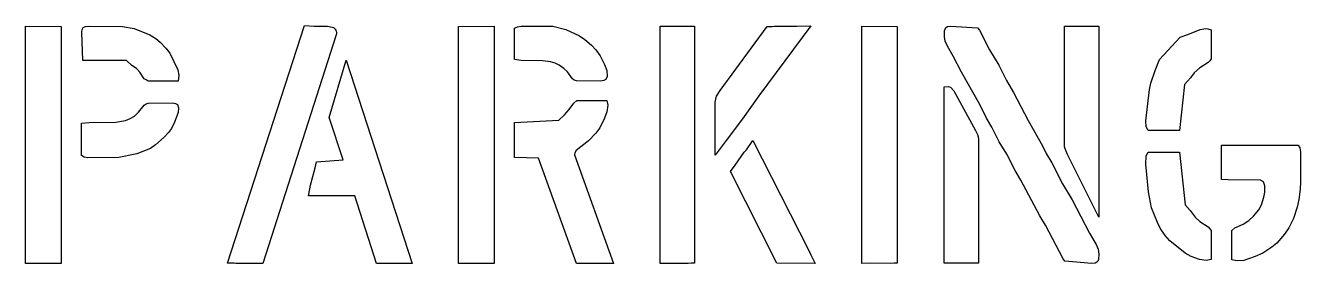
# Model space of a CAD drawing. Header units: inches. Extents: x 3 to 46, y 3 to 11.
import ezdxf

# ---------------------------------------------------------------- set-up
doc = ezdxf.new("R2010")
doc.units = ezdxf.units.IN
doc.header["$MEASUREMENT"] = 0
doc.layers.add('CUT', color=1, linetype='Continuous')

msp = doc.modelspace()

# ---------------------------------------------------------------- linework, layer by layer
at = {"layer": 'CUT'}
for points in [[(3, 3.003), (3, 10.995), (4.198, 10.991), (4.198, 3.005)], [(6.271, 10.99), (6.661, 10.918), (7.198, 10.704), (7.397, 10.579), (7.547, 10.458), (7.738, 10.255), (7.867, 10.086), (8.134, 9.526), (8.168, 9.345), (8.145, 9.146), (7.134, 9.146), (7.064, 9.184), (7.007, 9.228), (6.857, 9.445), (6.738, 9.565), (6.581, 9.675), (6.408, 9.838), (4.934, 9.838), (4.903, 10.79), (4.913, 10.884), (4.949, 10.953), (5.021, 10.988), (5.138, 11)], [(12.731, 10.999), (13.182, 11), (13.345, 10.965), (13.383, 10.948), (13.418, 10.924), (13.447, 10.894), (13.467, 10.863), (13.483, 10.824), (13.491, 10.783), (13.491, 10.741), (13.483, 10.7), (10.999, 3.001), (10.686, 3.004), (10.096, 3.003), (10.04, 3.011), (9.811, 3.015), (12.41, 11.019)], [(18.802, 10.995), (18.802, 3.003), (17.604, 3.005), (17.604, 10.991)], [(19.497, 10.927), (19.589, 10.977), (19.717, 10.999), (20.788, 10.992), (21.218, 10.887), (21.684, 10.671), (21.861, 10.553), (22.091, 10.36), (22.234, 10.201), (22.384, 9.992), (22.528, 9.705), (22.601, 9.506), (22.617, 9.304), (22.575, 9.197), (22.504, 9.161), (22.388, 9.148), (21.581, 9.159), (21.509, 9.183), (21.448, 9.226), (21.277, 9.457), (21.158, 9.576), (21.001, 9.687), (20.868, 9.75), (20.705, 9.793), (20.439, 9.832), (19.714, 9.844), (19.497, 9.875)], [(25.454, 3.013), (25.345, 3.003), (24.697, 3.004), (24.404, 3.001), (24.404, 10.994), (25.563, 10.993), (25.563, 3.006)], [(28.186, 10.991), (28.251, 11), (29.015, 11.001), (29.483, 11.009), (27.73, 8.65), (27.185, 7.875), (26.625, 7.146), (26.26, 6.646), (26.261, 8.431), (26.303, 8.633), (26.43, 8.826), (28.017, 10.988)], [(32.183, 3.003), (31.493, 3.006), (31.203, 3.003), (31.203, 10.995), (32.401, 10.991), (32.401, 3.006), (32.293, 3.013)], [(36.085, 9.162), (36.325, 8.759), (36.81, 7.823), (37.295, 6.97), (37.428, 6.704), (37.618, 6.394), (37.978, 5.685), (38.298, 5.15), (38.881, 4.024), (39.109, 3.639), (39.172, 3.482), (39.197, 3.317), (39.189, 3.135), (39.166, 3.073), (39.135, 3.039), (39.074, 3.014), (38.957, 3.002), (38.056, 3.074), (38.001, 3.16), (37.397, 4.297), (37.211, 4.608), (36.572, 5.806), (36.376, 6.136), (36.097, 6.68), (35.843, 7.103), (35.586, 7.599), (35.412, 7.892), (35.185, 8.354), (34.565, 9.447), (34.287, 9.989), (34.096, 10.321), (34.021, 10.496), (33.992, 10.64), (33.993, 10.845), (34.038, 10.951), (34.092, 10.983), (34.205, 10.999), (35.112, 10.942), (35.169, 10.86), (35.512, 10.195), (35.821, 9.679)], [(38.042, 6.928), (38.042, 10.992), (39.201, 10.995), (39.201, 4.561), (38.141, 6.669), (38.083, 6.806)], [(42.09, 9.033), (41.923, 7.484), (40.862, 7.484), (40.8, 7.604), (40.787, 7.804), (40.905, 8.868), (40.956, 9.076), (41.1, 9.504), (41.246, 9.872), (41.943, 10.623), (42.201, 10.712), (42.617, 10.886), (42.799, 10.915), (42.872, 10.906), (42.987, 10.878), (42.987, 9.893), (42.937, 9.826), (42.887, 9.771), (42.605, 9.593), (42.416, 9.42), (42.286, 9.251)], [(14.841, 3), (14.111, 5.281), (12.541, 5.281), (12.594, 5.512), (12.61, 5.639), (12.764, 6.218), (12.809, 6.431), (13.712, 6.488), (13.236, 7.915), (13.816, 9.857), (16.035, 3)], [(34.308, 8.818), (35.04, 7.478), (35.102, 7.343), (35.144, 7.222), (35.144, 3.009), (33.985, 3.008), (33.985, 8.954), (34.114, 8.967), (34.192, 8.944)], [(5.103, 6.559), (4.977, 6.585), (4.893, 6.638), (4.893, 7.727), (5.146, 7.753), (6.046, 7.76), (6.371, 7.817), (6.527, 7.881), (6.671, 7.969), (6.813, 8.097), (7.007, 8.336), (7.068, 8.378), (7.14, 8.4), (7.948, 8.41), (8.063, 8.395), (8.13, 8.355), (8.165, 8.246), (8.145, 8.085), (8.029, 7.763), (7.922, 7.554), (7.821, 7.416), (7.673, 7.262), (7.388, 7.001), (7.214, 6.88), (6.76, 6.69), (6.149, 6.567)], [(21.341, 8.184), (21.491, 8.402), (21.598, 8.489), (22.607, 8.489), (22.641, 8.335), (22.611, 8.112), (22.528, 7.893), (22.365, 7.566), (22.238, 7.396), (21.989, 7.129), (21.572, 6.808), (21.525, 6.73), (21.512, 6.658), (22.83, 3.001), (21.583, 3), (20.298, 6.545), (19.497, 6.571), (19.497, 7.755), (20.982, 7.831), (21.181, 8.013)], [(29.417, 3.44), (29.482, 3.29), (29.636, 3.002), (28.342, 3.007), (26.775, 6.1), (26.931, 6.309), (27.242, 6.751), (27.312, 6.829), (27.534, 7.15)], [(45.987, 5.505), (45.945, 5.151), (45.884, 4.902), (45.761, 4.513), (45.612, 4.203), (45.466, 3.992), (45.198, 3.685), (45.032, 3.55), (44.729, 3.347), (44.476, 3.231), (44.091, 3.101), (43.863, 3.084), (43.791, 3.096), (43.682, 3.127), (43.682, 4.109), (43.782, 4.197), (44.061, 4.322), (44.258, 4.449), (44.412, 4.597), (44.592, 4.808), (44.683, 4.975), (44.769, 5.239), (44.797, 5.407), (44.797, 5.617), (44.753, 5.754), (44.649, 5.81), (43.562, 5.824), (43.335, 5.831), (43.335, 6.982), (45.923, 6.982), (45.974, 6.894), (45.998, 6.767), (46, 5.736)], [(42.449, 4.563), (42.606, 4.418), (42.885, 4.233), (42.935, 4.179), (42.987, 4.112), (42.987, 3.131), (42.822, 3.102), (42.597, 3.133), (42.316, 3.236), (42.108, 3.344), (41.589, 3.76), (41.438, 3.94), (41.269, 4.188), (41.176, 4.381), (40.98, 4.881), (40.869, 5.419), (40.785, 6.345), (40.796, 6.613), (40.819, 6.677), (40.863, 6.75), (41.915, 6.75), (42.105, 4.981), (42.281, 4.783)]]:
    msp.add_lwpolyline(points, close=True, dxfattribs=at)

doc.saveas('drawing.dxf')
